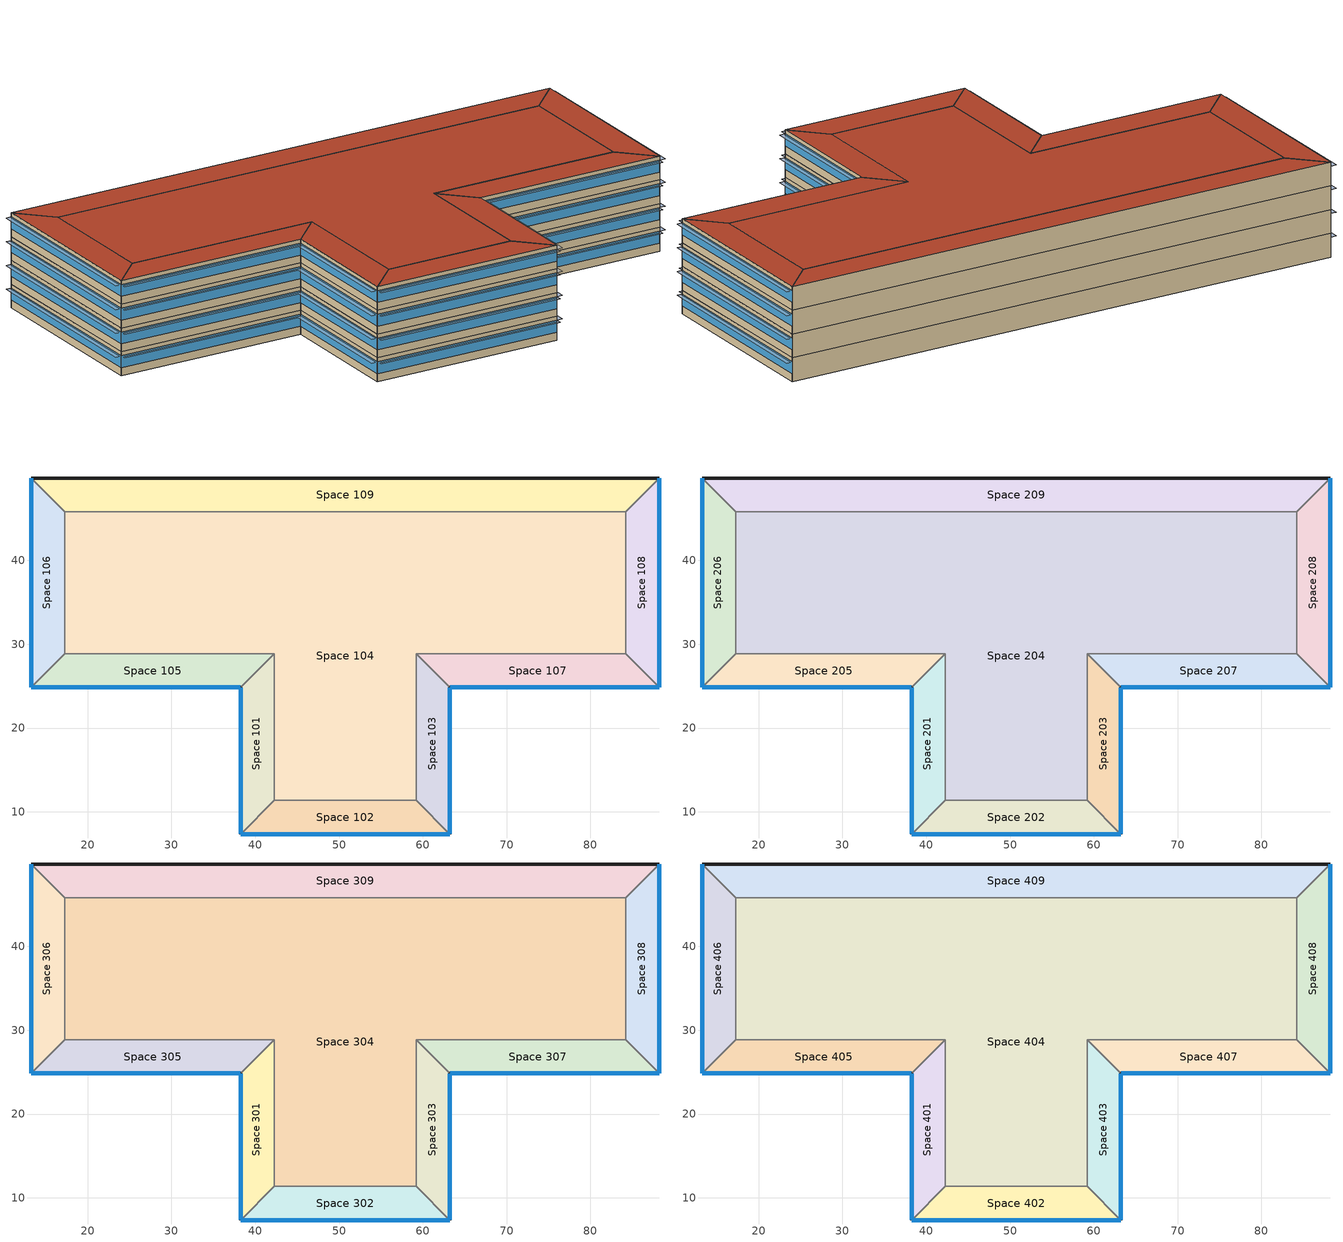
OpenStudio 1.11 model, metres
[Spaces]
Space 101
 floor ground: 42.25,28.85 42.25,11.35 38.25,7.35 38.25,24.85 z0
 wall outside: 38.25,24.85 38.25,7.35 z0:3.05
 wall to Space 104: 42.25,11.35 42.25,28.85 z0:3.05
 wall to Space 102: 38.25,7.35 42.25,11.35 z0:3.05
 wall to Space 105: 42.25,28.85 38.25,24.85 z0:3.05
 window: 38.25,24.82 38.25,7.37 z1.02:2.55
Space 102
 floor ground: 59.25,11.35 63.25,7.35 38.25,7.35 42.25,11.35 z0
 wall outside: 38.25,7.35 63.25,7.35 z0:3.05
 wall to Space 104: 59.25,11.35 42.25,11.35 z0:3.05
 wall to Space 103: 63.25,7.35 59.25,11.35 z0:3.05
 window: 38.27,7.35 63.22,7.35 z1.02:2.55
Space 103
 floor ground: 59.25,28.85 63.25,24.85 63.25,7.35 59.25,11.35 z0
 wall outside: 63.25,7.35 63.25,24.85 z0:3.05
 wall to Space 104: 59.25,28.85 59.25,11.35 z0:3.05
 wall to Space 107: 63.25,24.85 59.25,28.85 z0:3.05
 window: 63.25,7.37 63.25,24.82 z1.02:2.55
Space 104
 floor ground: 84.25,45.85 84.25,28.85 59.25,28.85 59.25,11.35 42.25,11.35 42.25,28.85 17.25,28.85 17.25,45.85 z0
 wall to Space 105: 17.25,28.85 42.25,28.85 z0:3.05
 wall to Space 106: 17.25,45.85 17.25,28.85 z0:3.05
 wall to Space 109: 84.25,45.85 17.25,45.85 z0:3.05
 wall to Space 108: 84.25,28.85 84.25,45.85 z0:3.05
 wall to Space 107: 59.25,28.85 84.25,28.85 z0:3.05
Space 105
 floor ground: 42.25,28.85 38.25,24.85 13.25,24.85 17.25,28.85 z0
 wall outside: 13.25,24.85 38.25,24.85 z0:3.05
 wall to Space 106: 17.25,28.85 13.25,24.85 z0:3.05
 window: 13.27,24.85 38.22,24.85 z1.02:2.55
Space 106
 floor ground: 13.25,49.85 17.25,45.85 17.25,28.85 13.25,24.85 z0
 wall outside: 13.25,49.85 13.25,24.85 z0:3.05
 wall to Space 109: 17.25,45.85 13.25,49.85 z0:3.05
 window: 13.25,49.82 13.25,24.87 z1.02:2.55
Space 107
 floor ground: 84.25,28.85 88.25,24.85 63.25,24.85 59.25,28.85 z0
 wall outside: 63.25,24.85 88.25,24.85 z0:3.05
 wall to Space 108: 88.25,24.85 84.25,28.85 z0:3.05
 window: 63.27,24.85 88.22,24.85 z1.02:2.55
Space 108
 floor ground: 88.25,49.85 88.25,24.85 84.25,28.85 84.25,45.85 z0
 wall outside: 88.25,24.85 88.25,49.85 z0:3.05
 wall to Space 109: 88.25,49.85 84.25,45.85 z0:3.05
 window: 88.25,24.87 88.25,49.82 z1.02:2.55
Space 109
 floor ground: 88.25,49.85 84.25,45.85 17.25,45.85 13.25,49.85 z0
 wall outside: 88.25,49.85 13.25,49.85 z0:3.05
Space 201
 floor to Space 101: 42.25,28.85 42.25,11.35 38.25,7.35 38.25,24.85 z3.05
 wall outside: 38.25,24.85 38.25,7.35 z3.05:6.1
 wall to Space 204: 42.25,11.35 42.25,28.85 z3.05:6.1
 wall to Space 202: 38.25,7.35 42.25,11.35 z3.05:6.1
 wall to Space 205: 42.25,28.85 38.25,24.85 z3.05:6.1
 window: 38.25,24.82 38.25,7.37 z4.07:5.6
Space 202
 floor to Space 102: 59.25,11.35 63.25,7.35 38.25,7.35 42.25,11.35 z3.05
 wall outside: 38.25,7.35 63.25,7.35 z3.05:6.1
 wall to Space 204: 59.25,11.35 42.25,11.35 z3.05:6.1
 wall to Space 203: 63.25,7.35 59.25,11.35 z3.05:6.1
 window: 38.27,7.35 63.22,7.35 z4.07:5.6
Space 203
 floor to Space 103: 59.25,28.85 63.25,24.85 63.25,7.35 59.25,11.35 z3.05
 wall outside: 63.25,7.35 63.25,24.85 z3.05:6.1
 wall to Space 204: 59.25,28.85 59.25,11.35 z3.05:6.1
 wall to Space 207: 63.25,24.85 59.25,28.85 z3.05:6.1
 window: 63.25,7.37 63.25,24.82 z4.07:5.6
Space 204
 floor to Space 104: 84.25,45.85 84.25,28.85 59.25,28.85 59.25,11.35 42.25,11.35 42.25,28.85 17.25,28.85 17.25,45.85 z3.05
 wall to Space 205: 17.25,28.85 42.25,28.85 z3.05:6.1
 wall to Space 206: 17.25,45.85 17.25,28.85 z3.05:6.1
 wall to Space 209: 84.25,45.85 17.25,45.85 z3.05:6.1
 wall to Space 208: 84.25,28.85 84.25,45.85 z3.05:6.1
 wall to Space 207: 59.25,28.85 84.25,28.85 z3.05:6.1
Space 205
 floor to Space 105: 42.25,28.85 38.25,24.85 13.25,24.85 17.25,28.85 z3.05
 wall outside: 13.25,24.85 38.25,24.85 z3.05:6.1
 wall to Space 206: 17.25,28.85 13.25,24.85 z3.05:6.1
 window: 13.27,24.85 38.22,24.85 z4.07:5.6
Space 206
 floor to Space 106: 13.25,49.85 17.25,45.85 17.25,28.85 13.25,24.85 z3.05
 wall outside: 13.25,49.85 13.25,24.85 z3.05:6.1
 wall to Space 209: 17.25,45.85 13.25,49.85 z3.05:6.1
 window: 13.25,49.82 13.25,24.87 z4.07:5.6
Space 207
 floor to Space 107: 84.25,28.85 88.25,24.85 63.25,24.85 59.25,28.85 z3.05
 wall outside: 63.25,24.85 88.25,24.85 z3.05:6.1
 wall to Space 208: 88.25,24.85 84.25,28.85 z3.05:6.1
 window: 63.27,24.85 88.22,24.85 z4.07:5.6
Space 208
 floor to Space 108: 88.25,49.85 88.25,24.85 84.25,28.85 84.25,45.85 z3.05
 wall outside: 88.25,24.85 88.25,49.85 z3.05:6.1
 wall to Space 209: 88.25,49.85 84.25,45.85 z3.05:6.1
 window: 88.25,24.87 88.25,49.82 z4.07:5.6
Space 209
 floor to Space 109: 88.25,49.85 84.25,45.85 17.25,45.85 13.25,49.85 z3.05
 wall outside: 88.25,49.85 13.25,49.85 z3.05:6.1
Space 301
 floor to Space 201: 42.25,28.85 42.25,11.35 38.25,7.35 38.25,24.85 z6.1
 wall outside: 38.25,24.85 38.25,7.35 z6.1:9.14
 wall to Space 304: 42.25,11.35 42.25,28.85 z6.1:9.14
 wall to Space 302: 38.25,7.35 42.25,11.35 z6.1:9.14
 wall to Space 305: 42.25,28.85 38.25,24.85 z6.1:9.14
 window: 38.25,24.82 38.25,7.37 z7.12:8.64
Space 302
 floor to Space 202: 59.25,11.35 63.25,7.35 38.25,7.35 42.25,11.35 z6.1
 wall outside: 38.25,7.35 63.25,7.35 z6.1:9.14
 wall to Space 304: 59.25,11.35 42.25,11.35 z6.1:9.14
 wall to Space 303: 63.25,7.35 59.25,11.35 z6.1:9.14
 window: 38.27,7.35 63.22,7.35 z7.12:8.64
Space 303
 floor to Space 203: 59.25,28.85 63.25,24.85 63.25,7.35 59.25,11.35 z6.1
 wall outside: 63.25,7.35 63.25,24.85 z6.1:9.14
 wall to Space 304: 59.25,28.85 59.25,11.35 z6.1:9.14
 wall to Space 307: 63.25,24.85 59.25,28.85 z6.1:9.14
 window: 63.25,7.37 63.25,24.82 z7.12:8.64
Space 304
 floor to Space 204: 84.25,45.85 84.25,28.85 59.25,28.85 59.25,11.35 42.25,11.35 42.25,28.85 17.25,28.85 17.25,45.85 z6.1
 wall to Space 305: 17.25,28.85 42.25,28.85 z6.1:9.14
 wall to Space 306: 17.25,45.85 17.25,28.85 z6.1:9.14
 wall to Space 309: 84.25,45.85 17.25,45.85 z6.1:9.14
 wall to Space 308: 84.25,28.85 84.25,45.85 z6.1:9.14
 wall to Space 307: 59.25,28.85 84.25,28.85 z6.1:9.14
Space 305
 floor to Space 205: 42.25,28.85 38.25,24.85 13.25,24.85 17.25,28.85 z6.1
 wall outside: 13.25,24.85 38.25,24.85 z6.1:9.14
 wall to Space 306: 17.25,28.85 13.25,24.85 z6.1:9.14
 window: 13.27,24.85 38.22,24.85 z7.12:8.64
Space 306
 floor to Space 206: 13.25,49.85 17.25,45.85 17.25,28.85 13.25,24.85 z6.1
 wall outside: 13.25,49.85 13.25,24.85 z6.1:9.14
 wall to Space 309: 17.25,45.85 13.25,49.85 z6.1:9.14
 window: 13.25,49.82 13.25,24.87 z7.12:8.64
Space 307
 floor to Space 207: 84.25,28.85 88.25,24.85 63.25,24.85 59.25,28.85 z6.1
 wall outside: 63.25,24.85 88.25,24.85 z6.1:9.14
 wall to Space 308: 88.25,24.85 84.25,28.85 z6.1:9.14
 window: 63.27,24.85 88.22,24.85 z7.12:8.64
Space 308
 floor to Space 208: 88.25,49.85 88.25,24.85 84.25,28.85 84.25,45.85 z6.1
 wall outside: 88.25,24.85 88.25,49.85 z6.1:9.14
 wall to Space 309: 88.25,49.85 84.25,45.85 z6.1:9.14
 window: 88.25,24.87 88.25,49.82 z7.12:8.64
Space 309
 floor to Space 209: 88.25,49.85 84.25,45.85 17.25,45.85 13.25,49.85 z6.1
 wall outside: 88.25,49.85 13.25,49.85 z6.1:9.14
Space 401
 floor to Space 301: 42.25,28.85 42.25,11.35 38.25,7.35 38.25,24.85 z9.14
 wall outside: 38.25,24.85 38.25,7.35 z9.14:12.19
 wall to Space 404: 42.25,11.35 42.25,28.85 z9.14:12.19
 wall to Space 402: 38.25,7.35 42.25,11.35 z9.14:12.19
 wall to Space 405: 42.25,28.85 38.25,24.85 z9.14:12.19
 window: 38.25,24.82 38.25,7.37 z10.16:11.69
 roof outside: 38.25,7.35 42.25,11.35 42.25,28.85 38.25,24.85 z12.19
Space 402
 floor to Space 302: 59.25,11.35 63.25,7.35 38.25,7.35 42.25,11.35 z9.14
 wall outside: 38.25,7.35 63.25,7.35 z9.14:12.19
 wall to Space 404: 59.25,11.35 42.25,11.35 z9.14:12.19
 wall to Space 403: 63.25,7.35 59.25,11.35 z9.14:12.19
 window: 38.27,7.35 63.22,7.35 z10.16:11.69
 roof outside: 63.25,7.35 59.25,11.35 42.25,11.35 38.25,7.35 z12.19
Space 403
 floor to Space 303: 59.25,28.85 63.25,24.85 63.25,7.35 59.25,11.35 z9.14
 wall outside: 63.25,7.35 63.25,24.85 z9.14:12.19
 wall to Space 404: 59.25,28.85 59.25,11.35 z9.14:12.19
 wall to Space 407: 63.25,24.85 59.25,28.85 z9.14:12.19
 window: 63.25,7.37 63.25,24.82 z10.16:11.69
 roof outside: 63.25,7.35 63.25,24.85 59.25,28.85 59.25,11.35 z12.19
Space 404
 floor to Space 304: 84.25,45.85 84.25,28.85 59.25,28.85 59.25,11.35 42.25,11.35 42.25,28.85 17.25,28.85 17.25,45.85 z9.14
 wall to Space 405: 17.25,28.85 42.25,28.85 z9.14:12.19
 wall to Space 406: 17.25,45.85 17.25,28.85 z9.14:12.19
 wall to Space 409: 84.25,45.85 17.25,45.85 z9.14:12.19
 wall to Space 408: 84.25,28.85 84.25,45.85 z9.14:12.19
 wall to Space 407: 59.25,28.85 84.25,28.85 z9.14:12.19
 roof outside: 59.25,11.35 59.25,28.85 84.25,28.85 84.25,45.85 17.25,45.85 17.25,28.85 42.25,28.85 42.25,11.35 z12.19
Space 405
 floor to Space 305: 42.25,28.85 38.25,24.85 13.25,24.85 17.25,28.85 z9.14
 wall outside: 13.25,24.85 38.25,24.85 z9.14:12.19
 wall to Space 406: 17.25,28.85 13.25,24.85 z9.14:12.19
 window: 13.27,24.85 38.22,24.85 z10.16:11.69
 roof outside: 38.25,24.85 42.25,28.85 17.25,28.85 13.25,24.85 z12.19
Space 406
 floor to Space 306: 13.25,49.85 17.25,45.85 17.25,28.85 13.25,24.85 z9.14
 wall outside: 13.25,49.85 13.25,24.85 z9.14:12.19
 wall to Space 409: 17.25,45.85 13.25,49.85 z9.14:12.19
 window: 13.25,49.82 13.25,24.87 z10.16:11.69
 roof outside: 13.25,24.85 17.25,28.85 17.25,45.85 13.25,49.85 z12.19
Space 407
 floor to Space 307: 84.25,28.85 88.25,24.85 63.25,24.85 59.25,28.85 z9.14
 wall outside: 63.25,24.85 88.25,24.85 z9.14:12.19
 wall to Space 408: 88.25,24.85 84.25,28.85 z9.14:12.19
 window: 63.27,24.85 88.22,24.85 z10.16:11.69
 roof outside: 88.25,24.85 84.25,28.85 59.25,28.85 63.25,24.85 z12.19
Space 408
 floor to Space 308: 88.25,49.85 88.25,24.85 84.25,28.85 84.25,45.85 z9.14
 wall outside: 88.25,24.85 88.25,49.85 z9.14:12.19
 wall to Space 409: 88.25,49.85 84.25,45.85 z9.14:12.19
 window: 88.25,24.87 88.25,49.82 z10.16:11.69
 roof outside: 88.25,24.85 88.25,49.85 84.25,45.85 84.25,28.85 z12.19
Space 409
 floor to Space 309: 88.25,49.85 84.25,45.85 17.25,45.85 13.25,49.85 z9.14
 wall outside: 88.25,49.85 13.25,49.85 z9.14:12.19
 roof outside: 84.25,45.85 88.25,49.85 13.25,49.85 17.25,45.85 z12.19
shading: 38.22,24.08 38.22,24.85 13.27,24.85 13.27,24.08 z11.69; 13.25,24.87 13.25,49.82 12.48,49.82 12.48,24.87 z11.69; 63.22,6.58 63.22,7.35 38.27,7.35 38.27,6.58 z8.64; 13.25,24.87 13.25,49.82 12.48,49.82 12.48,24.87 z2.55; 38.25,7.37 38.25,24.82 37.48,24.82 37.48,7.37 z8.64; 89.01,24.87 89.01,49.82 88.25,49.82 88.25,24.87 z5.6; 63.22,6.58 63.22,7.35 38.27,7.35 38.27,6.58 z2.55; 38.22,24.08 38.22,24.85 13.27,24.85 13.27,24.08 z8.64; 89.01,24.87 89.01,49.82 88.25,49.82 88.25,24.87 z2.55; 88.22,24.08 88.22,24.85 63.27,24.85 63.27,24.08 z2.55; 89.01,24.87 89.01,49.82 88.25,49.82 88.25,24.87 z8.64; 38.25,7.37 38.25,24.82 37.48,24.82 37.48,7.37 z2.55; 38.22,24.08 38.22,24.85 13.27,24.85 13.27,24.08 z2.55; 89.01,24.87 89.01,49.82 88.25,49.82 88.25,24.87 z11.69; 38.25,7.37 38.25,24.82 37.48,24.82 37.48,7.37 z5.6; 63.22,6.58 63.22,7.35 38.27,7.35 38.27,6.58 z5.6; 64.01,7.37 64.01,24.82 63.25,24.82 63.25,7.37 z8.64; 88.22,24.08 88.22,24.85 63.27,24.85 63.27,24.08 z8.64; 13.25,24.87 13.25,49.82 12.48,49.82 12.48,24.87 z8.64; 88.22,24.08 88.22,24.85 63.27,24.85 63.27,24.08 z5.6; 64.01,7.37 64.01,24.82 63.25,24.82 63.25,7.37 z2.55; 63.22,6.58 63.22,7.35 38.27,7.35 38.27,6.58 z11.69; 64.01,7.37 64.01,24.82 63.25,24.82 63.25,7.37 z11.69; 88.22,24.08 88.22,24.85 63.27,24.85 63.27,24.08 z11.69; 38.22,24.08 38.22,24.85 13.27,24.85 13.27,24.08 z5.6; 64.01,7.37 64.01,24.82 63.25,24.82 63.25,7.37 z5.6; 38.25,7.37 38.25,24.82 37.48,24.82 37.48,7.37 z11.69; 13.25,24.87 13.25,49.82 12.48,49.82 12.48,24.87 z5.6
[Building]
Building 1: Space Type=189.1-2009 - Office - OpenOffice - CZ4-8; Default Construction Set=189.1-2009 - CZ5 - Office
[Site]
MILAN: Latitude {deg}=45.62; Longitude {deg}=8.73; Time Zone {hr}=1; Elevation {m}=211
[ClimateZones]
Climate Zone Institution Name 1=ASHRAE; Climate Zone Document Name 1=ANSI/ASHRAE Standard 169; Climate Zone Document Year 1=2006; Climate Zone Institution Name 2=CEC; Climate Zone Document Name 2=California Climate Zone Descriptions; Climate Zone Document Year 2=1995
[SizingPeriod:DesignDay] Sky Clearness=0; Rain Indicator=0; Snow Indicator=0; Day of Month=21; Daylight Saving Time Indicator=0; Dry-Bulb Temperature Range Modifier Type=DefaultMultipliers
Name | Maximum Dry-Bulb Temperature {C} | Daily Dry-Bulb Temperature Range {deltaC} | Humidity Indicating Conditions at Maximum Dry-Bulb | Barometric Pressure {Pa} | Wind Speed {m/s} | Wind Direction {deg} | Month | Day Type | Humidity Indicating Type | Solar Model Indicator | ASHRAE Taub | ASHRAE Taud
Milano-Linate Ann Htg Wind 99.6% Condns WS=>MCDB | 8.8 | 0 | 8.8 | 100094 | 10.3 | 240 | 1 | WinterDesignDay | Wetbulb | ASHRAEClearSky
Milano-Linate Ann Hum_n 99.6% Condns DP=>MCDB | 2.3 | 0 | -11.5 | 100094 | 0.4 | 240 | 1 | WinterDesignDay | Dewpoint | ASHRAEClearSky
Milano-Linate Ann Htg 99.6% Condns DB | -5.1 | 0 | -5.1 | 100094 | 0.4 | 240 | 1 | WinterDesignDay | Wetbulb | ASHRAEClearSky
Milano-Linate Ann Clg .4% Condns DP=>MDB | 28.5 | 10.2 | 23.5 | 100094 | 2.3 | 220 | 7 | SummerDesignDay | Dewpoint | ASHRAETau | 0.515 | 1.818
Milano-Linate Ann Clg .4% Condns DB=>MWB | 33 | 10.2 | 24.1 | 100094 | 2.3 | 220 | 7 | SummerDesignDay | Wetbulb | ASHRAETau | 0.515 | 1.818
Milano-Linate Ann Clg .4% Condns WB=>MDB | 31 | 10.2 | 25.2 | 100094 | 2.3 | 220 | 7 | SummerDesignDay | Wetbulb | ASHRAETau | 0.515 | 1.818
Milano-Linate Ann Clg .4% Condns Enth=>MDB | 31 | 10.2 | 77500 | 100094 | 2.3 | 220 | 7 | SummerDesignDay | Enthalpy | ASHRAETau | 0.515 | 1.818
Shiraz Ann Htg 99.6% Condns DB | -1.8 | 0 | -1.8 | 84753 | 0.6 | 300 | 1 | WinterDesignDay | Wetbulb | ASHRAEClearSky
Shiraz Ann Clg .4% Condns DB=>MWB | 39.1 | 14.9 | 18.2 | 84753 | 3.5 | 120 | 7 | SummerDesignDay | Wetbulb | ASHRAETau | 0.731 | 1.354
Shiraz Ann Clg .4% Condns Enth=>MDB | 35.1 | 14.9 | 64500 | 84753 | 3.5 | 120 | 7 | SummerDesignDay | Enthalpy | ASHRAETau | 0.731 | 1.354
Shiraz Ann Clg .4% Condns DP=>MDB | 29.2 | 14.9 | 14.9 | 84753 | 3.5 | 120 | 7 | SummerDesignDay | Dewpoint | ASHRAETau | 0.731 | 1.354
Shiraz Ann Clg .4% Condns WB=>MDB | 35.2 | 14.9 | 20 | 84753 | 3.5 | 120 | 7 | SummerDesignDay | Wetbulb | ASHRAETau | 0.731 | 1.354
Shiraz Ann Htg Wind 99.6% Condns WS=>MCDB | 11.6 | 0 | 11.6 | 84753 | 10.1 | 300 | 1 | WinterDesignDay | Wetbulb | ASHRAEClearSky
Shiraz Ann Hum_n 99.6% Condns DP=>MCDB | 14.3 | 0 | -14.8 | 84753 | 0.6 | 300 | 1 | WinterDesignDay | Dewpoint | ASHRAEClearSky
DUBLIN Ann Hum_n 99.6% Condns DP=>MCDB | 0.6 | 0 | -4.8 | 100308 | 3.6 | 260 | 2 | WinterDesignDay | Dewpoint | ASHRAEClearSky
DUBLIN Ann Clg .4% Condns Enth=>MDB | 20.8 | 7.2 | 51000 | 100308 | 4.8 | 130 | 7 | SummerDesignDay | Enthalpy | ASHRAETau | 0.431 | 2.057
DUBLIN Ann Clg .4% Condns DB=>MWB | 22.1 | 7.2 | 17.1 | 100308 | 4.8 | 130 | 7 | SummerDesignDay | Wetbulb | ASHRAETau | 0.431 | 2.057
DUBLIN Ann Htg Wind 99.6% Condns WS=>MCDB | 8.3 | 0 | 8.3 | 100308 | 16.9 | 260 | 2 | WinterDesignDay | Wetbulb | ASHRAEClearSky
DUBLIN Ann Htg 99.6% Condns DB | -1.9 | 0 | -1.9 | 100308 | 3.6 | 260 | 2 | WinterDesignDay | Wetbulb | ASHRAEClearSky
DUBLIN Ann Clg .4% Condns WB=>MDB | 20.8 | 7.2 | 18 | 100308 | 4.8 | 130 | 7 | SummerDesignDay | Wetbulb | ASHRAETau | 0.431 | 2.057
DUBLIN Ann Clg .4% Condns DP=>MDB | 19.4 | 7.2 | 16.8 | 100308 | 4.8 | 130 | 7 | SummerDesignDay | Dewpoint | ASHRAETau | 0.431 | 2.057
[DefaultConstructionSet] Interior Partition Construction=Interior Partition
Name | Default Exterior Surface Constructions | Default Interior Surface Constructions | Default Ground Contact Surface Constructions | Default Exterior SubSurface Constructions | Default Interior SubSurface Constructions
189.1-2009 - CZ1 - Office | Default Surface Constructions 1 | Default Surface Constructions 2 | Default Surface Constructions 3 | Default Sub Surface Constructions 1 | Default Sub Surface Constructions 2
189.1-2009 - CZ5 - Office | Default Surface Constructions 13 | Default Surface Constructions 14 | Default Surface Constructions 15 | Default Sub Surface Constructions 9 | Default Sub Surface Constructions 10
[DefaultSurfaceConstructions]
Name | Floor Construction | Wall Construction | Roof Ceiling Construction
Default Surface Constructions 1 | ExtSlabCarpet 4in ClimateZone 1-8 | ASHRAE 189.1-2009 ExtWall Mass ClimateZone 1 | ASHRAE 189.1-2009 ExtRoof IEAD ClimateZone 1
Default Surface Constructions 2; Default Surface Constructions 14 | Interior Floor | Interior Wall | Interior Ceiling
Default Surface Constructions 3; Default Surface Constructions 15 | ExtSlabCarpet 4in ClimateZone 1-8 | ExtSlabCarpet 4in ClimateZone 1-8 | ExtSlabCarpet 4in ClimateZone 1-8
Default Surface Constructions 13 | ExtSlabCarpet 4in ClimateZone 1-8 | ASHRAE 189.1-2009 ExtWall Mass ClimateZone 5 | ASHRAE 189.1-2009 ExtRoof IEAD ClimateZone 2-5
[Construction]
ExtSlabCarpet 4in ClimateZone 1-8: MAT-CC05 4 HW CONCRETE, CP02 CARPET PAD
ASHRAE 189.1-2009 ExtWall Mass ClimateZone 1: 1IN Stucco, 8IN Concrete HW, Wall Insulation [31], 1/2IN Gypsum
ASHRAE 189.1-2009 ExtRoof IEAD ClimateZone 1: Roof Membrane, Roof Insulation [18], Metal Decking
Interior Floor: F16 Acoustic tile, F05 Ceiling air space resistance, M11 100mm lightweight concrete
Interior Wall: G01a 19mm gypsum board, F04 Wall air space resistance, G01a 19mm gypsum board
Interior Ceiling: M11 100mm lightweight concrete, F05 Ceiling air space resistance, F16 Acoustic tile
ASHRAE 189.1-2009 ExtWindow ClimateZone 1: Theoretical Glass [167]
Exterior Door: F08 Metal surface, I01 25mm insulation board
Interior Window: Clear 3mm
Interior Door; Interior Partition: G05 25mm wood
ASHRAE 189.1-2009 ExtRoof IEAD ClimateZone 2-5: Roof Membrane, Roof Insulation [21], Metal Decking
ASHRAE 189.1-2009 ExtWindow ClimateZone 4-5: Theoretical Glass [207]
ASHRAE 189.1-2009 ExtWall Mass ClimateZone 5: 1IN Stucco, 8IN Concrete HW, Wall Insulation [40], 1/2IN Gypsum
[Material] Thermal Absorptance=0.9
Name | Roughness | Thickness {m} | Conductivity {W/m-K} | Density {kg/m3} | Specific Heat {J/kg-K} | Solar Absorptance | Visible Absorptance
MAT-CC05 4 HW CONCRETE | Rough | 0.1016 | 1.311 | 2240 | 836.8 | 0.85 | 0.85
1IN Stucco | Smooth | 0.0253 | 0.6918 | 1858 | 837 | 0.92 | 0.92
8IN Concrete HW | MediumRough | 0.2033 | 1.7296 | 2243 | 837 | 0.65 | 0.65
Wall Insulation [31] | MediumRough | 0.0337 | 0.0432 | 91 | 837 | 0.5 | 0.5
1/2IN Gypsum | Smooth | 0.0127 | 0.16 | 784.9 | 830 | 0.4 | 0.4
Roof Membrane | VeryRough | 0.0095 | 0.16 | 1121.29 | 1460 | 0.7 | 0.7
Roof Insulation [18] | MediumRough | 0.1693 | 0.049 | 265 | 836.8 | 0.7 | 0.7
Metal Decking | MediumSmooth | 0.0015 | 45.006 | 7680 | 418.4 | 0.6 | 0.6
F16 Acoustic tile | MediumSmooth | 0.0191 | 0.06 | 368 | 590 | 0.3 | 0.3
M11 100mm lightweight concrete | MediumRough | 0.1016 | 0.53 | 1280 | 840 | 0.5 | 0.5
G01a 19mm gypsum board | MediumSmooth | 0.019 | 0.16 | 800 | 1090 | 0.4 | 0.4
F08 Metal surface | Smooth | 0.0008 | 45.28 | 7824 | 500 | 0.7 | 0.7
I01 25mm insulation board | MediumRough | 0.0254 | 0.03 | 43 | 1210 | 0.6 | 0.6
G05 25mm wood | MediumSmooth | 0.0254 | 0.15 | 608 | 1630 | 0.5 | 0.5
Roof Insulation [21] | MediumRough | 0.2105 | 0.049 | 265 | 836.8 | 0.7 | 0.7
Wall Insulation [40] | MediumRough | 0.0794 | 0.0432 | 91 | 837 | 0.5 | 0.5
[Material:NoMass]
CP02 CARPET PAD: Roughness=Smooth; Thermal Resistance {m2-K/W}=0.1; Thermal Absorptance=0.9; Solar Absorptance=0.8; Visible Absorptance=0.8
[Material:AirGap]
Name | Thermal Resistance {m2-K/W}
F05 Ceiling air space resistance | 0.18
F04 Wall air space resistance | 0.15
[DefaultSubSurfaceConstructions]
Name | Fixed Window Construction | Operable Window Construction | Door Construction | Tubular Daylight Dome Construction | Tubular Daylight Diffuser Construction
Default Sub Surface Constructions 1 | ASHRAE 189.1-2009 ExtWindow ClimateZone 1 | ASHRAE 189.1-2009 ExtWindow ClimateZone 1 | Exterior Door | Interior Window | Interior Window
Default Sub Surface Constructions 2; Default Sub Surface Constructions 10 | Interior Window | Interior Window | Interior Door
Default Sub Surface Constructions 9 | ASHRAE 189.1-2009 ExtWindow ClimateZone 4-5 | ASHRAE 189.1-2009 ExtWindow ClimateZone 4-5 | Exterior Door | Interior Window | Interior Window
[WindowMaterial:Glazing] Optical Data Type=SpectralAverage; Thickness {m}=0.003; Back Side Solar Reflectance at Normal Incidence=0; Back Side Visible Reflectance at Normal Incidence=0; Infrared Transmittance at Normal Incidence=0; Dirt Correction Factor for Solar and Visible Transmittance=1; Solar Diffusing=No
Name | Solar Transmittance at Normal Incidence | Front Side Solar Reflectance at Normal Incidence | Visible Transmittance at Normal Incidence | Front Side Visible Reflectance at Normal Incidence | Front Side Infrared Hemispherical Emissivity | Back Side Infrared Hemispherical Emissivity | Conductivity {W/m-K}
Theoretical Glass [167] | 0.2374 | 0.7126 | 0.2512 | 0.6988 | 0.985 | 0.985 | 2.1073
Clear 3mm | 0.837 | 0.075 | 0.898 | 0.081 | 0.84 | 0.84 | 0.9
Theoretical Glass [207] | 0.3311 | 0.6189 | 0.44 | 0.51 | 0.9 | 0.9 | 0.0133
[SpaceType] Standards Building Type=Office; Standards Space Type=OpenOffice
Name | Default Schedule Set | Design Specification Outdoor Air Object
189.1-2009 - Office - OpenOffice - CZ1-3 | 189.1-2009 - Office - OpenOffice - CZ1-3 Schedule Set | 189.1-2009 - Office - OpenOffice - CZ1-3 Ventilation
189.1-2009 - Office - OpenOffice - CZ4-8 | 189.1-2009 - Office - OpenOffice - CZ4-8 Schedule Set | 189.1-2009 - Office - OpenOffice - CZ4-8 Ventilation
[DefaultScheduleSet] Number of People Schedule=Office Work Occ; People Activity Level Schedule=Office Activity; Lighting Schedule=Office Bldg Light; Electric Equipment Schedule=Office Bldg Equip; Infiltration Schedule=Office Infil Quarter On
189.1-2009 - Office - OpenOffice - CZ1-3 Schedule Set; 189.1-2009 - Office - OpenOffice - CZ4-8 Schedule Set
[Lights:Definition] Design Level Calculation Method=Watts/Area; Watts per Space Floor Area {W/m2}=10.6563
189.1-2009 - Office - OpenOffice - CZ1-3 Lights Definition; 189.1-2009 - Office - OpenOffice - CZ4-8 Lights Definition
[Lights]
Name | Lights Definition | Space or SpaceType
189.1-2009 - Office - OpenOffice - CZ1-3 Lights | 189.1-2009 - Office - OpenOffice - CZ1-3 Lights Definition | 189.1-2009 - Office - OpenOffice - CZ1-3
189.1-2009 - Office - OpenOffice - CZ4-8 Lights | 189.1-2009 - Office - OpenOffice - CZ4-8 Lights Definition | 189.1-2009 - Office - OpenOffice - CZ4-8
[DesignSpecification:OutdoorAir] Outdoor Air Method=Sum; Outdoor Air Flow per Person {m3/s-person}=0.00943895
189.1-2009 - Office - OpenOffice - CZ1-3 Ventilation; 189.1-2009 - Office - OpenOffice - CZ4-8 Ventilation
[People:Definition] Number of People Calculation Method=People/Area; People per Space Floor Area {person/m2}=0.0565105; Fraction Radiant=0.3
189.1-2009 - Office - OpenOffice - CZ1-3 People Definition; 189.1-2009 - Office - OpenOffice - CZ4-8 People Definition
[People]
Name | People Definition | Space or SpaceType
189.1-2009 - Office - OpenOffice - CZ1-3 People | 189.1-2009 - Office - OpenOffice - CZ1-3 People Definition | 189.1-2009 - Office - OpenOffice - CZ1-3
189.1-2009 - Office - OpenOffice - CZ4-8 People | 189.1-2009 - Office - OpenOffice - CZ4-8 People Definition | 189.1-2009 - Office - OpenOffice - CZ4-8
[SpaceInfiltration:DesignFlowRate] Design Flow Rate Calculation Method=Flow/ExteriorArea
Name | Space or SpaceType | Flow per Exterior Surface Area {m3/s-m2}
189.1-2009 - Office - OpenOffice - CZ1-3 Infiltration | 189.1-2009 - Office - OpenOffice - CZ1-3 | 0.00030226
189.1-2009 - Office - OpenOffice - CZ4-8 Infiltration | 189.1-2009 - Office - OpenOffice - CZ4-8 | 0.000226568
[ElectricEquipment:Definition] Design Level Calculation Method=Watts/Area; Watts per Space Floor Area {W/m2}=7.64238
189.1-2009 - Office - OpenOffice - CZ1-3 Electric Equipment Definition; 189.1-2009 - Office - OpenOffice - CZ4-8 Electric Equipment Definition
[ElectricEquipment]
Name | Electric Equipment Definition | Space or SpaceType
189.1-2009 - Office - OpenOffice - CZ1-3 Electric Equipment | 189.1-2009 - Office - OpenOffice - CZ1-3 Electric Equipment Definition | 189.1-2009 - Office - OpenOffice - CZ1-3
189.1-2009 - Office - OpenOffice - CZ4-8 Electric Equipment | 189.1-2009 - Office - OpenOffice - CZ4-8 Electric Equipment Definition | 189.1-2009 - Office - OpenOffice - CZ4-8
[ThermostatSetpoint:DualSetpoint] Heating Setpoint Temperature Schedule=Medium Office HtgSetp; Cooling Setpoint Temperature Schedule=Medium Office ClgSetp
Thermal Zone 1 Thermostat; Thermal Zone 2 Thermostat; Thermal Zone 3 Thermostat; Thermal Zone 4 Thermostat
[BuildingStory] Nominal Floor to Floor Height {m}=3.048
Name | Nominal Z Coordinate {m}
Building Story 1 | 0
Building Story 2 | 3.048
Building Story 3 | 6.096
Building Story 4 | 9.144
[Space] Space Type=189.1-2009 - Office - OpenOffice - CZ1-3; Default Construction Set=189.1-2009 - CZ1 - Office
Name | Building Story | Thermal Zone
Space 101; Space 102; Space 103; Space 104; Space 105; Space 106; Space 107; Space 108; Space 109 | Building Story 1 | Thermal Zone 1
Space 201; Space 202; Space 203; Space 204; Space 205; Space 206; Space 207; Space 208; Space 209 | Building Story 2 | Thermal Zone 2
Space 301; Space 302; Space 303; Space 304; Space 305; Space 306; Space 307; Space 308; Space 309 | Building Story 3 | Thermal Zone 3
Space 401; Space 402; Space 403; Space 404; Space 405; Space 406; Space 407; Space 408; Space 409 | Building Story 4 | Thermal Zone 4
[ThermalZone] Use Ideal Air Loads=Yes
Name | Thermostat
Thermal Zone 1 | Thermal Zone 1 Thermostat
Thermal Zone 2 | Thermal Zone 2 Thermostat
Thermal Zone 3 | Thermal Zone 3 Thermostat
Thermal Zone 4 | Thermal Zone 4 Thermostat
[Sizing:Zone] Zone Cooling Design Supply Air Temperature Input Method=SupplyAirTemperature; Zone Cooling Design Supply Air Temperature {C}=14; Zone Cooling Design Supply Air Temperature Difference {deltaC}=11.11; Zone Heating Design Supply Air Temperature Input Method=SupplyAirTemperature; Zone Heating Design Supply Air Temperature {C}=40; Zone Heating Design Supply Air Temperature Difference {deltaC}=11.11; Zone Cooling Design Supply Air Humidity Ratio {kg-H2O/kg-air}=0.0085; Zone Heating Design Supply Air Humidity Ratio {kg-H2O/kg-air}=0.008; Cooling Design Air Flow Method=DesignDay; Heating Design Air Flow Method=DesignDay; Account for Dedicated Outdoor Air System=No; Dedicated Outdoor Air System Control Strategy=NeutralSupplyAir; Dedicated Outdoor Air Low Setpoint Temperature for Design {C}=autosize; Dedicated Outdoor Air High Setpoint Temperature for Design {C}=autosize
Thermal Zone 1; Thermal Zone 2; Thermal Zone 3; Thermal Zone 4
[Schedule:Ruleset]
Name | Default Day Schedule | Summer Design Day Schedule | Winter Design Day Schedule
Office Bldg Light | Office Bldg Light Default Schedule | Office Bldg Light Summer Design Day | Office Bldg Light Winter Design Day
Office Activity | Office Activity Default Schedule | Office Activity Summer Design Day | Office Activity Winter Design Day
Office Infil Quarter On | Office Infil Quarter On Default Schedule | Office Infil Quarter On Summer Design Day | Office Infil Quarter On Winter Design Day
Office Bldg Equip | Office Bldg Equip Default Schedule | Office Bldg Equip Summer Design Day | Office Bldg Equip Winter Design Day
Medium Office HtgSetp | Medium Office HtgSetp Default Schedule | Medium Office HtgSetp Summer Design Day | Medium Office HtgSetp Winter Design Day
Medium Office ClgSetp | Medium Office ClgSetp Default Schedule | Medium Office ClgSetp Summer Design Day | Medium Office ClgSetp Winter Design Day
Office Work Occ | Office Bldg Occ Default Schedule | Office Bldg Occ Summer Design Day | Office Bldg Occ Winter Design Day
[Schedule:Day]
Office Bldg Light Default Schedule: 5, 0, 0.05, 7, 0, 0.1, 8, 0, 0.3, 17, 0, 0.9, 18, 0, 0.7, 20, 0, 0.5, 22, 0, 0.3, 23, 0, 0.1, 24, 0, 0.05
Office Bldg Light Summer Design Day; Office Infil Quarter On Rule 1 Day Schedule; Office Bldg Equip Summer Design Day: 24, 0, 1
Office Bldg Light Winter Design Day; Office Bldg Equip Winter Design Day; Office Bldg Occ Winter Design Day; Office Bldg Occ Rule 1 Day Schedule: 24, 0, 0
Office Bldg Light Rule 1 Day Schedule: 24, 0, 0.05
Office Bldg Light Rule 2 Day Schedule: 6, 0, 0.05, 8, 0, 0.1, 14, 0, 0.5, 17, 0, 0.15, 24, 0, 0.05
Office Activity Default Schedule; Office Activity Summer Design Day; Office Activity Winter Design Day: 24, 0, 132
Office Infil Quarter On Default Schedule; Office Infil Quarter On Summer Design Day: 6, 0, 1, 22, 0, 0.25, 24, 0, 1
Office Infil Quarter On Winter Design Day; Office Infil Quarter On Rule 2 Day Schedule: 6, 0, 1, 18, 0, 0.25, 24, 0, 1
Office Bldg Equip Default Schedule: 8, 0, 0.4, 12, 0, 0.9, 13, 0, 0.8, 17, 0, 0.9, 18, 0, 0.8, 20, 0, 0.6, 22, 0, 0.5, 24, 0, 0.4
Office Bldg Equip Rule 1 Day Schedule: 24, 0, 0.3
Office Bldg Equip Rule 2 Day Schedule: 6, 0, 0.3, 8, 0, 0.4, 14, 0, 0.5, 17, 0, 0.35, 24, 0, 0.3
Medium Office HtgSetp Default Schedule: 6, 0, 15.6, 22, 0, 21, 24, 0, 15.6
Medium Office HtgSetp Summer Design Day; Medium Office HtgSetp Rule 1 Day Schedule: 24, 0, 15.6
Medium Office HtgSetp Winter Design Day: 24, 0, 21
Medium Office HtgSetp Rule 2 Day Schedule: 6, 0, 15.6, 18, 0, 21, 24, 0, 15.6
Medium Office ClgSetp Default Schedule; Medium Office ClgSetp Summer Design Day: 6, 0, 26.7, 22, 0, 24, 24, 0, 26.7
Medium Office ClgSetp Winter Design Day; Medium Office ClgSetp Rule 1 Day Schedule: 24, 0, 26.7
Medium Office ClgSetp Rule 2 Day Schedule: 6, 0, 26.7, 18, 0, 24, 24, 0, 26.7
Office Bldg Occ Default Schedule: 6, 0, 0, 7, 0, 0.1, 8, 0, 0.2, 12, 0, 0.85, 13, 0, 0.5, 17, 0, 0.85, 18, 0, 0.7, 20, 0, 0.4, 22, 0, 0.1, 24, 0, 0.05
Office Bldg Occ Summer Design Day: 6, 0, 0, 22, 0, 1, 24, 0, 0.05
Office Bldg Occ Rule 2 Day Schedule: 6, 0, 0, 8, 0, 0.1, 14, 0, 0.4, 17, 0, 0.1, 24, 0, 0
[Schedule:Rule] Apply Monday=No; Apply Tuesday=No; Apply Wednesday=No; Apply Thursday=No; Apply Friday=No; Date Specification Type=DateRange; Start Month=1; Start Day=1; End Month=12; End Day=31
Name | Schedule Ruleset | Rule Order | Day Schedule | Apply Sunday | Apply Saturday
Office Bldg Light Rule 1 | Office Bldg Light | 0 | Office Bldg Light Rule 1 Day Schedule | Yes | No
Office Bldg Light Rule 2 | Office Bldg Light | 1 | Office Bldg Light Rule 2 Day Schedule | No | Yes
Office Infil Quarter On Rule 1 | Office Infil Quarter On | 0 | Office Infil Quarter On Rule 1 Day Schedule | Yes | No
Office Infil Quarter On Rule 2 | Office Infil Quarter On | 1 | Office Infil Quarter On Rule 2 Day Schedule | No | Yes
Office Bldg Equip Rule 1 | Office Bldg Equip | 0 | Office Bldg Equip Rule 1 Day Schedule | Yes | No
Office Bldg Equip Rule 2 | Office Bldg Equip | 1 | Office Bldg Equip Rule 2 Day Schedule | No | Yes
Medium Office HtgSetp Rule 1 | Medium Office HtgSetp | 0 | Medium Office HtgSetp Rule 1 Day Schedule | Yes | No
Medium Office HtgSetp Rule 2 | Medium Office HtgSetp | 1 | Medium Office HtgSetp Rule 2 Day Schedule | No | Yes
Medium Office ClgSetp Rule 1 | Medium Office ClgSetp | 0 | Medium Office ClgSetp Rule 1 Day Schedule | Yes | No
Medium Office ClgSetp Rule 2 | Medium Office ClgSetp | 1 | Medium Office ClgSetp Rule 2 Day Schedule | No | Yes
Office Work Occ Rule 1 | Office Work Occ | 0 | Office Bldg Occ Rule 1 Day Schedule | Yes | No
Office Work Occ Rule 2 | Office Work Occ | 1 | Office Bldg Occ Rule 2 Day Schedule | No | Yes
